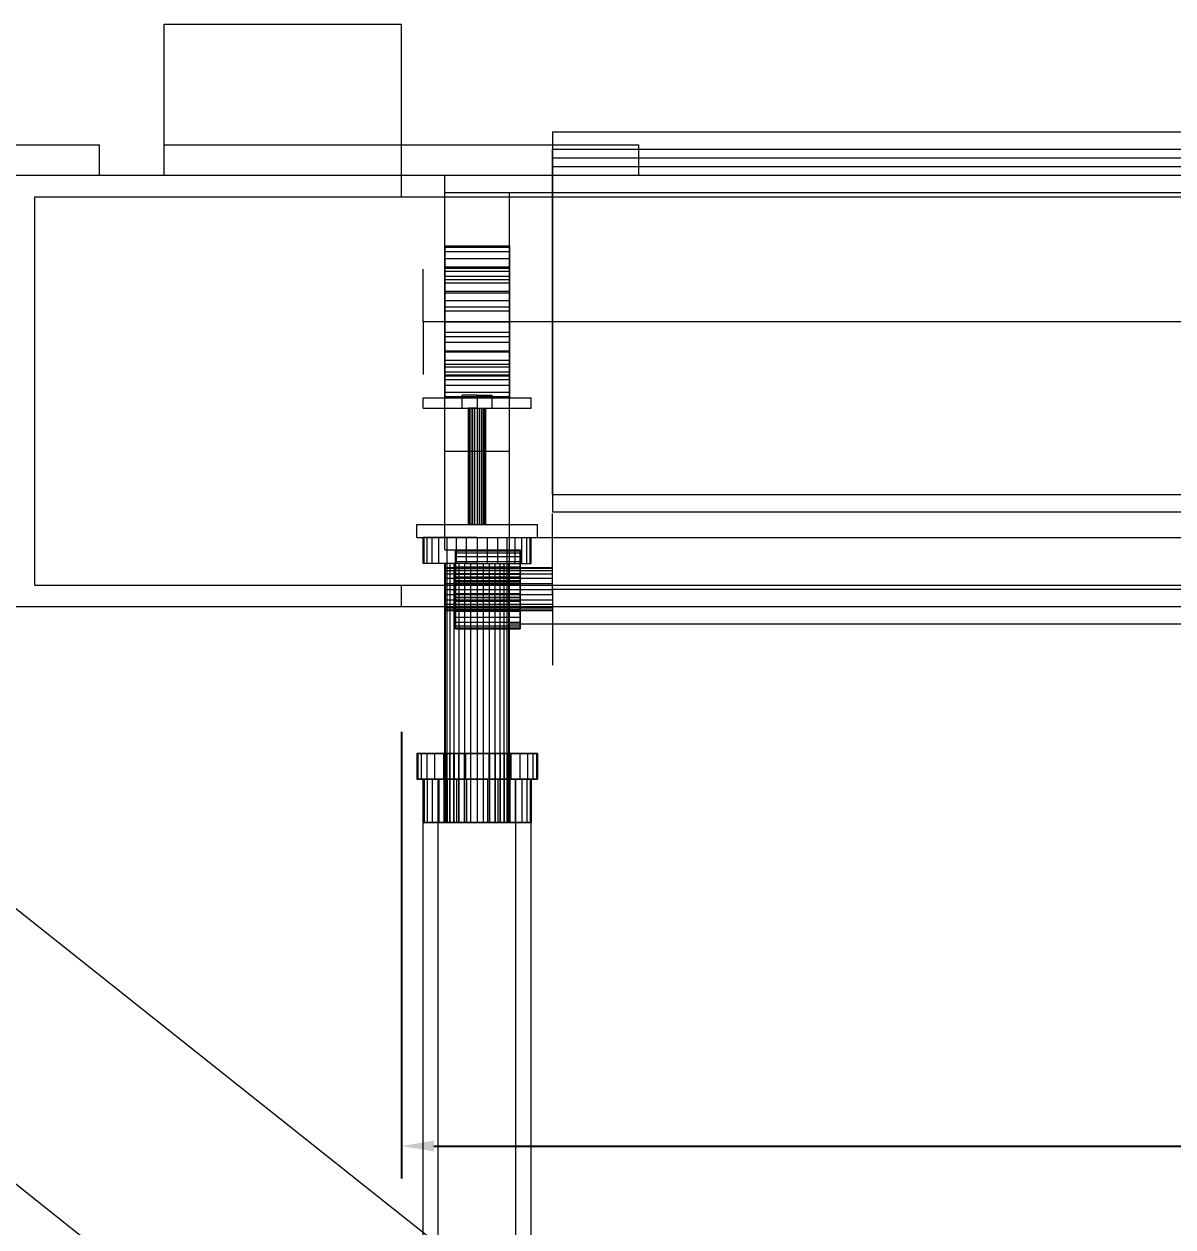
# Model space of a CAD drawing. Header units: millimetres. Extents: x -1970 to 34302, y -80068 to 6837.
# Drawn here: x 0 to 532, y -77738 to -77180 of the extents above; entities that cross this region are included whole.
import ezdxf

# ---------------------------------------------------------------- set-up
doc = ezdxf.new("R2010")
doc.units = ezdxf.units.MM
doc.layers.add('COTAS_P', color=1, linetype='Continuous', lineweight=0)
doc.layers.add('R22_BASE_frontal', color=7, linetype='Continuous', lineweight=0)
doc.dimstyles.new('R19_10', dxfattribs={"dimtxt": 25, "dimasz": 15, "dimexe": 15, "dimexo": 8, "dimgap": 10, "dimtad": 1, "dimtih": 1, "dimtoh": 1, "dimdsep": 46, "dimcen": 0.09, "dimadec": 0, "dimazin": 0, "dimtfac": 1, "dimtdec": 4, "dimtofl": 0, "dimtmove": 0, "dimatfit": 3, "dimfxl": 1, "dimtolj": 1, "dimtzin": 0, "dimarcsym": 0})

# ---------------------------------------------------------------- blocks, each defined once
blk = doc.blocks.new('*D50')
at = {"layer": 'COTAS_P', "color": 0, "lineweight": -2, "transparency": 16777216}
for p, q in [((175, -77508), (175, -77715)), ((815, -77508), (815, -77715)), ((190, -77700), (800, -77700))]:
    blk.add_line(p, q, dxfattribs=at)
at = {"layer": 'COTAS_P', "color": 0, "transparency": 16777216}
for points in [[(190, -77697.5), (190, -77702.5), (175, -77700)], [(800, -77697.5), (800, -77702.5), (815, -77700)]]:
    blk.add_solid(points, dxfattribs=at)
at = {"layer": 'Defpoints', "color": 0, "transparency": 16777216}
for p in [(175, -77500), (815, -77500), (815, -77700)]:
    blk.add_point(p, dxfattribs=at)

msp = doc.modelspace()

# ---------------------------------------------------------------- linework, layer by layer
at = {"layer": 'R22_BASE_frontal'}
for p, q in [((65, -77180), (175, -77180)), ((65, -77236), (65, -77180)), ((175, -77236), (175, -77180)), ((245, -77230), (245, -77232.206)), ((245, -77230), (745, -77230)), ((-985, -77236), (35, -77236)), ((35, -77250), (35, -77236)), ((65, -77250), (65, -77236)), ((65, -77236), (285, -77236)), ((65, -77236), (175, -77236)), ((175, -77236), (285, -77236)), ((175, -77260), (175, -77236)), ((175, -77250), (175, -77236)), ((245, -77232.206), (245, -77238.715)), ((285, -77250), (285, -77236)), ((245, -77238), (745, -77238)), ((245, -77238), (245, -77240.006)), ((245, -77240.325), (245, -77238)), ((245, -77242), (245, -77238)), ((245, -77243.199), (245, -77238.583)), ((245, -77238.715), (245, -77249.199)), ((245, -77240.006), (245, -77245.922)), ((245, -77247.164), (245, -77240.325)), ((245, -77242), (745, -77242)), ((245, -77246), (245, -77242)), ((245, -77252.161), (245, -77243.199)), ((245, -77245.922), (245, -77255.453)), ((245, -77246), (745, -77246)), ((245, -77250), (245, -77246)), ((245, -77258.119), (245, -77247.164)), ((-835, -77250), (35, -77250)), ((35, -77250), (65, -77250)), ((65, -77250), (285, -77250)), ((65, -77250), (175, -77250)), ((175, -77250), (285, -77250)), ((175, -77260), (175, -77250)), ((195, -77250), (795, -77250)), ((195, -77258), (195, -77250)), ((245, -77249.199), (245, -77263.133)), ((245, -77250), (745, -77250)), ((245, -77264.95), (245, -77252.161)), ((285, -77250), (705, -77250)), ((195, -77258), (795, -77258)), ((195, -77258), (225, -77258)), ((195, -77358), (195, -77258)), ((225, -77358), (225, -77258)), ((245, -77255.453), (245, -77268.121)), ((245, -77272.555), (245, -77258.119)), ((5, -77440), (5, -77260)), ((5, -77260), (985, -77260)), ((5, -77260), (835, -77260)), ((5, -77260), (175, -77260)), ((245, -77263.133), (245, -77279.818)), ((245, -77280.822), (245, -77264.95)), ((245, -77268.121), (245, -77283.289)), ((245, -77289.632), (245, -77272.555)), ((245, -77279.818), (245, -77298.418)), ((195, -77292.75), (195, -77282.75)), ((195, -77282.75), (195, -77283.427)), ((195, -77282.75), (225, -77282.75)), ((195, -77293.235), (195, -77283.427)), ((195, -77283.427), (195, -77285.433)), ((195, -77283.427), (225, -77283.427)), ((195, -77294.672), (195, -77285.433)), ((195, -77285.433), (195, -77288.691)), ((195, -77285.433), (225, -77285.433)), ((225, -77283.427), (225, -77282.75)), ((225, -77282.75), (225, -77292.75)), ((225, -77285.433), (225, -77283.427)), ((225, -77283.427), (225, -77293.235)), ((225, -77288.691), (225, -77285.433)), ((225, -77285.433), (225, -77294.672)), ((245, -77298.855), (245, -77280.822)), ((245, -77283.289), (245, -77300.198)), ((195, -77297.005), (195, -77288.691)), ((195, -77288.691), (195, -77293.074)), ((195, -77288.691), (225, -77288.691)), ((225, -77293.074), (225, -77288.691)), ((225, -77288.691), (225, -77297.005)), ((245, -77308.357), (245, -77289.632)), ((185, -77298.454), (185, -77293.627)), ((195, -77293.235), (195, -77292.75)), ((225, -77292.75), (195, -77292.75)), ((195, -77300.146), (195, -77293.074)), ((195, -77293.074), (195, -77298.416)), ((195, -77293.074), (225, -77293.074)), ((195, -77294.672), (195, -77293.235)), ((225, -77293.235), (195, -77293.235)), ((195, -77297.005), (195, -77294.672)), ((225, -77294.672), (195, -77294.672)), ((195, -77300.146), (195, -77297.005)), ((225, -77297.005), (195, -77297.005)), ((225, -77292.75), (225, -77293.235)), ((225, -77298.416), (225, -77293.074)), ((225, -77293.074), (225, -77300.146)), ((225, -77293.235), (225, -77294.672)), ((225, -77294.672), (225, -77297.005)), ((225, -77297.005), (225, -77300.146)), ((245, -77298.454), (245, -77293.627)), ((185, -77307.153), (185, -77298.454)), ((195, -77303.972), (195, -77298.416)), ((195, -77298.416), (195, -77304.51)), ((195, -77298.416), (225, -77298.416)), ((195, -77303.972), (195, -77300.146)), ((225, -77300.146), (195, -77300.146)), ((225, -77304.51), (225, -77298.416)), ((225, -77298.416), (225, -77303.972)), ((225, -77300.146), (225, -77303.972)), ((245, -77298.418), (245, -77318)), ((245, -77307.153), (245, -77298.454)), ((245, -77318), (245, -77298.855)), ((245, -77300.198), (245, -77318)), ((185, -77318), (185, -77307.153)), ((195, -77308.337), (195, -77303.972)), ((225, -77303.972), (195, -77303.972)), ((195, -77308.337), (195, -77304.51)), ((195, -77304.51), (195, -77311.123)), ((195, -77304.51), (225, -77304.51)), ((195, -77313.074), (195, -77308.337)), ((225, -77308.337), (195, -77308.337)), ((225, -77303.972), (225, -77308.337)), ((225, -77311.123), (225, -77304.51)), ((225, -77304.51), (225, -77308.337)), ((225, -77308.337), (225, -77313.074)), ((245, -77318), (245, -77307.153)), ((245, -77327.643), (245, -77308.357)), ((195, -77313.074), (195, -77311.123)), ((195, -77311.123), (195, -77318)), ((195, -77311.123), (225, -77311.123)), ((195, -77318), (195, -77313.074)), ((225, -77313.074), (195, -77313.074)), ((225, -77318), (225, -77311.123)), ((225, -77311.123), (225, -77313.074)), ((225, -77313.074), (225, -77318)), ((245, -77318), (185, -77318)), ((185, -77318), (185, -77328.847)), ((195, -77318), (225, -77318)), ((195, -77318), (195, -77322.926)), ((195, -77324.877), (195, -77318)), ((225, -77318), (225, -77324.877)), ((225, -77322.926), (225, -77318)), ((745, -77318), (245, -77318)), ((245, -77318), (245, -77337.145)), ((245, -77318), (245, -77328.847)), ((245, -77318), (245, -77337.582)), ((245, -77318), (245, -77335.802)), ((195, -77322.926), (195, -77324.877)), ((225, -77322.926), (195, -77322.926)), ((195, -77322.926), (195, -77327.663)), ((195, -77324.877), (225, -77324.877)), ((195, -77331.49), (195, -77324.877)), ((225, -77324.877), (225, -77322.926)), ((225, -77327.663), (225, -77322.926)), ((225, -77324.877), (225, -77331.49)), ((185, -77328.847), (185, -77337.546)), ((195, -77327.663), (195, -77331.49)), ((225, -77327.663), (195, -77327.663)), ((195, -77327.663), (195, -77332.028)), ((225, -77331.49), (225, -77327.663)), ((225, -77332.028), (225, -77327.663)), ((245, -77346.368), (245, -77327.643)), ((245, -77328.847), (245, -77337.546)), ((195, -77331.49), (225, -77331.49)), ((195, -77337.584), (195, -77331.49)), ((195, -77332.028), (195, -77337.584)), ((225, -77332.028), (195, -77332.028)), ((195, -77332.028), (195, -77335.854)), ((195, -77335.854), (195, -77342.926)), ((225, -77335.854), (195, -77335.854)), ((195, -77335.854), (195, -77338.995)), ((225, -77331.49), (225, -77337.584)), ((225, -77337.584), (225, -77332.028)), ((225, -77335.854), (225, -77332.028)), ((225, -77342.926), (225, -77335.854)), ((225, -77338.995), (225, -77335.854)), ((245, -77335.802), (245, -77352.711)), ((185, -77337.546), (185, -77342.373)), ((195, -77337.584), (225, -77337.584)), ((195, -77342.926), (195, -77337.584)), ((195, -77338.995), (195, -77347.309)), ((225, -77338.995), (195, -77338.995)), ((195, -77338.995), (195, -77341.328)), ((195, -77341.328), (195, -77350.567)), ((225, -77341.328), (195, -77341.328)), ((195, -77341.328), (195, -77342.765)), ((225, -77337.584), (225, -77342.926)), ((225, -77347.309), (225, -77338.995)), ((225, -77341.328), (225, -77338.995)), ((225, -77350.567), (225, -77341.328)), ((225, -77342.765), (225, -77341.328)), ((245, -77337.145), (245, -77355.178)), ((245, -77337.546), (245, -77342.373)), ((245, -77337.582), (245, -77356.182)), ((195, -77342.765), (195, -77352.573)), ((225, -77342.765), (195, -77342.765)), ((195, -77342.765), (195, -77343.25)), ((195, -77342.926), (225, -77342.926)), ((195, -77347.309), (195, -77342.926)), ((195, -77343.25), (195, -77353.25)), ((225, -77343.25), (195, -77343.25)), ((195, -77344.75), (225, -77344.75)), ((195, -77353.25), (195, -77344.75)), ((195, -77347.309), (225, -77347.309)), ((195, -77350.567), (195, -77347.309)), ((225, -77352.573), (225, -77342.765)), ((225, -77343.25), (225, -77342.765)), ((225, -77342.926), (225, -77347.309)), ((225, -77353.25), (225, -77343.25)), ((225, -77353.25), (225, -77344.75)), ((225, -77347.309), (225, -77350.567)), ((245, -77363.445), (245, -77346.368)), ((195, -77350.567), (225, -77350.567)), ((195, -77352.573), (195, -77350.567)), ((195, -77352.573), (225, -77352.573)), ((195, -77353.25), (195, -77352.573)), ((210, -77352), (203.072, -77352)), ((203.072, -77358), (203.072, -77352)), ((210, -77352), (216.928, -77352)), ((210, -77352), (210, -77358)), ((216.928, -77358), (216.928, -77352)), ((225, -77350.567), (225, -77352.573)), ((225, -77352.573), (225, -77353.25)), ((245, -77352.711), (245, -77367.879)), ((185, -77353.25), (235, -77353.25)), ((185, -77358), (185, -77353.25)), ((185, -77358), (235, -77358)), ((195, -77353.25), (225, -77353.25)), ((195, -77358), (225, -77358)), ((195, -77423.75), (195, -77358)), ((195, -77418), (195, -77358)), ((195, -77378), (195, -77358)), ((203.072, -77358), (210, -77358)), ((206.136, -77358), (206, -77358)), ((206, -77412), (206, -77358)), ((206.536, -77358), (206.136, -77358)), ((206.136, -77412), (206.136, -77358)), ((207.172, -77358), (206.536, -77358)), ((206.536, -77412), (206.536, -77358)), ((208, -77358), (207.172, -77358)), ((207.172, -77412), (207.172, -77358)), ((208.965, -77358), (208, -77358)), ((208, -77412), (208, -77358)), ((210, -77358), (208.965, -77358)), ((208.965, -77412), (208.965, -77358)), ((210, -77358), (211.035, -77358)), ((210, -77358), (210, -77412)), ((210, -77358), (216.928, -77358)), ((211.035, -77358), (212, -77358)), ((211.035, -77412), (211.035, -77358)), ((212, -77358), (212.828, -77358)), ((212, -77412), (212, -77358)), ((212.828, -77358), (213.464, -77358)), ((212.828, -77412), (212.828, -77358)), ((213.464, -77358), (213.864, -77358)), ((213.464, -77412), (213.464, -77358)), ((213.864, -77358), (214, -77358)), ((213.864, -77412), (213.864, -77358)), ((214, -77412), (214, -77358)), ((225, -77423.75), (225, -77358)), ((225, -77418), (225, -77358)), ((225, -77378), (225, -77358)), ((235, -77358), (235, -77353.25)), ((245, -77355.178), (245, -77371.05)), ((245, -77356.182), (245, -77372.867)), ((245, -77377.881), (245, -77363.445)), ((245, -77367.879), (245, -77380.547)), ((245, -77371.05), (245, -77383.839)), ((245, -77372.867), (245, -77386.801)), ((195, -77378), (225, -77378)), ((245, -77388.836), (245, -77377.881)), ((245, -77380.547), (245, -77390.078)), ((245, -77383.839), (245, -77392.801)), ((245, -77386.801), (245, -77397.285)), ((245, -77395.675), (245, -77388.836)), ((245, -77390.078), (245, -77395.994)), ((245, -77392.801), (245, -77397.417)), ((245, -77398), (245, -77395.675)), ((245, -77395.994), (245, -77398)), ((245, -77397.285), (245, -77403.794)), ((245, -77398), (745, -77398)), ((245, -77403.794), (245, -77406)), ((245, -77406), (745, -77406)), ((245, -77413.854), (245, -77406.903)), ((182, -77412), (238, -77412)), ((182, -77418), (182, -77412)), ((206.136, -77412), (206, -77412)), ((206.536, -77412), (206.136, -77412)), ((207.172, -77412), (206.536, -77412)), ((208, -77412), (207.172, -77412)), ((208.965, -77412), (208, -77412)), ((208.965, -77412), (210, -77412)), ((210, -77412), (211.035, -77412)), ((211.035, -77412), (212, -77412)), ((212, -77412), (212.828, -77412)), ((212.828, -77412), (213.464, -77412)), ((213.464, -77412), (213.864, -77412)), ((213.864, -77412), (214, -77412)), ((238, -77418), (238, -77412)), ((245, -77426.38), (245, -77413.854)), ((182, -77418), (238, -77418)), ((185.48, -77418), (185, -77418)), ((185, -77430), (185, -77418)), ((186.903, -77418), (185.48, -77418)), ((185.48, -77430), (185.48, -77418)), ((189.213, -77418), (186.903, -77418)), ((186.903, -77430), (186.903, -77418)), ((192.322, -77418), (189.213, -77418)), ((189.213, -77430), (189.213, -77418)), ((196.111, -77418), (192.322, -77418)), ((192.322, -77430), (192.322, -77418)), ((195, -77418), (225, -77418)), ((200.433, -77418), (196.111, -77418)), ((196.111, -77430), (196.111, -77418)), ((205.123, -77418), (200.433, -77418)), ((200.433, -77430), (200.433, -77418)), ((210, -77418), (205.123, -77418)), ((205.123, -77430), (205.123, -77418)), ((210, -77418), (214.877, -77418)), ((210, -77418), (210, -77430)), ((214.877, -77418), (219.567, -77418)), ((214.877, -77430), (214.877, -77418)), ((219.567, -77418), (223.889, -77418)), ((219.567, -77430), (219.567, -77418)), ((223.889, -77418), (227.678, -77418)), ((223.889, -77430), (223.889, -77418)), ((225, -77418), (765, -77418)), ((225, -77458), (225, -77418)), ((227.678, -77418), (230.787, -77418)), ((227.678, -77430), (227.678, -77418)), ((230.787, -77418), (233.097, -77418)), ((230.787, -77430), (230.787, -77418)), ((233.097, -77418), (234.52, -77418)), ((233.097, -77430), (233.097, -77418)), ((234.52, -77418), (235, -77418)), ((234.52, -77430), (234.52, -77418)), ((235, -77430), (235, -77418)), ((195, -77423.75), (225, -77423.75)), ((200, -77431.75), (200, -77423.75)), ((200, -77423.75), (200, -77424.101)), ((200, -77423.75), (230, -77423.75)), ((200, -77431.947), (200, -77424.101)), ((200, -77424.101), (200, -77425.139)), ((200, -77424.101), (230, -77424.101)), ((200, -77432.53), (200, -77425.139)), ((200, -77425.139), (200, -77426.826)), ((200, -77425.139), (230, -77425.139)), ((230, -77424.101), (230, -77423.75)), ((230, -77423.75), (230, -77431.75)), ((230, -77425.139), (230, -77424.101)), ((230, -77424.101), (230, -77431.947)), ((230, -77426.826), (230, -77425.139)), ((230, -77425.139), (230, -77432.53)), ((185.48, -77430), (185, -77430)), ((186.903, -77430), (185.48, -77430)), ((189.213, -77430), (186.903, -77430)), ((192.322, -77430), (189.213, -77430)), ((196.111, -77430), (192.322, -77430)), ((195.288, -77430), (195, -77430)), ((195, -77550), (195, -77430)), ((196.142, -77430), (195.288, -77430)), ((195.288, -77550), (195.288, -77430)), ((200.433, -77430), (196.111, -77430)), ((197.528, -77430), (196.142, -77430)), ((196.142, -77550), (196.142, -77430)), ((199.393, -77430), (197.528, -77430)), ((197.528, -77550), (197.528, -77430)), ((201.666, -77430), (199.393, -77430)), ((199.393, -77550), (199.393, -77430)), ((200, -77433.477), (200, -77426.826)), ((200, -77426.826), (200, -77429.095)), ((200, -77426.826), (230, -77426.826)), ((200, -77434.752), (200, -77429.095)), ((200, -77429.095), (200, -77431.861)), ((200, -77429.095), (230, -77429.095)), ((205.123, -77430), (200.433, -77430)), ((204.26, -77430), (201.666, -77430)), ((201.666, -77550), (201.666, -77430)), ((207.074, -77430), (204.26, -77430)), ((204.26, -77550), (204.26, -77430)), ((205.123, -77430), (210, -77430)), ((210, -77430), (207.074, -77430)), ((207.074, -77550), (207.074, -77430)), ((210, -77430), (212.926, -77430)), ((210, -77430), (210, -77550)), ((210, -77430), (214.877, -77430)), ((212.926, -77430), (215.74, -77430)), ((212.926, -77550), (212.926, -77430)), ((214.877, -77430), (219.567, -77430)), ((215.74, -77430), (218.334, -77430)), ((215.74, -77550), (215.74, -77430)), ((218.334, -77430), (220.607, -77430)), ((218.334, -77550), (218.334, -77430)), ((219.567, -77430), (223.889, -77430)), ((220.607, -77430), (222.472, -77430)), ((220.607, -77550), (220.607, -77430)), ((222.472, -77430), (223.858, -77430)), ((222.472, -77550), (222.472, -77430)), ((223.858, -77430), (224.712, -77430)), ((223.858, -77550), (223.858, -77430)), ((223.889, -77430), (227.678, -77430)), ((224.712, -77430), (225, -77430)), ((224.712, -77550), (224.712, -77430)), ((225, -77550), (225, -77430)), ((227.678, -77430), (230.787, -77430)), ((230, -77429.095), (230, -77426.826)), ((230, -77426.826), (230, -77433.477)), ((230, -77431.861), (230, -77429.095)), ((230, -77429.095), (230, -77434.752)), ((230.787, -77430), (233.097, -77430)), ((233.097, -77430), (234.52, -77430)), ((234.52, -77430), (235, -77430)), ((245, -77442), (245, -77426.38)), ((195, -77432.341), (195, -77432)), ((245, -77432), (195, -77432)), ((195, -77433.34), (195, -77432.341)), ((245, -77432.341), (195, -77432.341)), ((195, -77434.929), (195, -77433.34)), ((245, -77433.34), (195, -77433.34)), ((195, -77437), (195, -77434.929)), ((245, -77434.929), (195, -77434.929)), ((200, -77431.947), (200, -77431.75)), ((230, -77431.75), (200, -77431.75)), ((200, -77436.305), (200, -77431.861)), ((200, -77431.861), (200, -77435.016)), ((200, -77431.861), (230, -77431.861)), ((200, -77432.53), (200, -77431.947)), ((230, -77431.947), (200, -77431.947)), ((200, -77433.477), (200, -77432.53)), ((230, -77432.53), (200, -77432.53)), ((200, -77434.752), (200, -77433.477)), ((230, -77433.477), (200, -77433.477)), ((200, -77436.305), (200, -77434.752)), ((230, -77434.752), (200, -77434.752)), ((200, -77438.077), (200, -77435.016)), ((200, -77435.016), (200, -77438.44)), ((200, -77435.016), (230, -77435.016)), ((200, -77438.077), (200, -77436.305)), ((230, -77436.305), (200, -77436.305)), ((230, -77431.75), (230, -77431.947)), ((230, -77435.016), (230, -77431.861)), ((230, -77431.861), (230, -77436.305)), ((230, -77431.947), (230, -77432.53)), ((230, -77432.53), (230, -77433.477)), ((230, -77433.477), (230, -77434.752)), ((230, -77434.752), (230, -77436.305)), ((230, -77438.44), (230, -77435.016)), ((230, -77435.016), (230, -77438.077)), ((230, -77436.305), (230, -77438.077)), ((245, -77432.341), (245, -77432)), ((245, -77433.34), (245, -77432.341)), ((245, -77434.929), (245, -77433.34)), ((245, -77437), (245, -77434.929)), ((5, -77440), (835, -77440)), ((5, -77440), (985, -77440)), ((5, -77440), (175, -77440)), ((175, -77450), (175, -77440)), ((195, -77439.412), (195, -77437)), ((245, -77437), (195, -77437)), ((195, -77442), (195, -77439.412)), ((245, -77439.412), (195, -77439.412)), ((195, -77442), (195, -77444.588)), ((195, -77442), (245, -77442)), ((200, -77440), (200, -77438.077)), ((230, -77438.077), (200, -77438.077)), ((200, -77440), (200, -77438.44)), ((200, -77438.44), (200, -77442)), ((200, -77438.44), (230, -77438.44)), ((200, -77442), (200, -77440)), ((230, -77440), (200, -77440)), ((200, -77442), (230, -77442)), ((200, -77442), (200, -77444)), ((200, -77445.56), (200, -77442)), ((230, -77438.077), (230, -77440)), ((230, -77442), (230, -77438.44)), ((230, -77438.44), (230, -77440)), ((230, -77440), (230, -77442)), ((230, -77442), (230, -77445.56)), ((230, -77444), (230, -77442)), ((245, -77439.412), (245, -77437)), ((245, -77442), (245, -77439.412)), ((745, -77442), (245, -77442)), ((245, -77442), (245, -77457.62)), ((245, -77444.588), (245, -77442)), ((195, -77444.588), (195, -77447)), ((245, -77444.588), (195, -77444.588)), ((195, -77447), (195, -77449.071)), ((245, -77447), (195, -77447)), ((200, -77444), (200, -77445.56)), ((230, -77444), (200, -77444)), ((200, -77444), (200, -77445.923)), ((200, -77445.56), (230, -77445.56)), ((200, -77448.984), (200, -77445.56)), ((200, -77445.923), (200, -77448.984)), ((230, -77445.923), (200, -77445.923)), ((200, -77445.923), (200, -77447.695)), ((200, -77447.695), (200, -77452.139)), ((230, -77447.695), (200, -77447.695)), ((200, -77447.695), (200, -77449.248)), ((230, -77445.56), (230, -77444)), ((230, -77445.923), (230, -77444)), ((230, -77445.56), (230, -77448.984)), ((230, -77448.984), (230, -77445.923)), ((230, -77447.695), (230, -77445.923)), ((230, -77452.139), (230, -77447.695)), ((230, -77449.248), (230, -77447.695)), ((245, -77444.588), (245, -77447)), ((245, -77447), (245, -77449.071)), ((-835, -77450), (835, -77450)), ((-835, -77450), (175, -77450)), ((-179.804, -77450), (835, -78256.525)), ((195, -77449.071), (195, -77450.66)), ((245, -77449.071), (195, -77449.071)), ((195, -77450.66), (195, -77451.659)), ((245, -77450.66), (195, -77450.66)), ((195, -77451.659), (195, -77452)), ((245, -77451.659), (195, -77451.659)), ((245, -77452), (195, -77452)), ((200, -77448.984), (230, -77448.984)), ((200, -77452.139), (200, -77448.984)), ((200, -77449.248), (200, -77454.905)), ((230, -77449.248), (200, -77449.248)), ((200, -77449.248), (200, -77450.523)), ((200, -77450.523), (200, -77457.174)), ((230, -77450.523), (200, -77450.523)), ((200, -77450.523), (200, -77451.47)), ((200, -77451.47), (200, -77458.861)), ((230, -77451.47), (200, -77451.47)), ((200, -77451.47), (200, -77452.053)), ((200, -77452.053), (200, -77459.899)), ((230, -77452.053), (200, -77452.053)), ((200, -77452.053), (200, -77452.25)), ((200, -77452.139), (230, -77452.139)), ((200, -77454.905), (200, -77452.139)), ((200, -77452.25), (200, -77460.25)), ((230, -77452.25), (200, -77452.25)), ((230, -77448.984), (230, -77452.139)), ((230, -77454.905), (230, -77449.248)), ((230, -77450.523), (230, -77449.248)), ((230, -77457.174), (230, -77450.523)), ((230, -77451.47), (230, -77450.523)), ((230, -77458.861), (230, -77451.47)), ((230, -77452.053), (230, -77451.47)), ((230, -77459.899), (230, -77452.053)), ((230, -77452.25), (230, -77452.053)), ((230, -77452.139), (230, -77454.905)), ((230, -77460.25), (230, -77452.25)), ((245, -77449.071), (245, -77450.66)), ((245, -77450.66), (245, -77451.659)), ((245, -77451.659), (245, -77452)), ((200, -77454.905), (230, -77454.905)), ((200, -77457.174), (200, -77454.905)), ((200, -77457.174), (230, -77457.174)), ((200, -77458.861), (200, -77457.174)), ((200, -77458.861), (230, -77458.861)), ((200, -77459.899), (200, -77458.861)), ((225, -77458), (765, -77458)), ((230, -77454.905), (230, -77457.174)), ((230, -77457.174), (230, -77458.861)), ((230, -77458.861), (230, -77459.899)), ((245, -77457.62), (245, -77470.146)), ((200, -77459.899), (230, -77459.899)), ((200, -77460.25), (200, -77459.899)), ((200, -77460.25), (230, -77460.25)), ((230, -77459.899), (230, -77460.25)), ((245, -77470.146), (245, -77477.097)), ((194.75, -77518), (182, -77518)), ((182, -77518), (182.538, -77518)), ((182, -77518), (182, -77530)), ((195.043, -77518), (182.538, -77518)), ((182.538, -77518), (184.131, -77518)), ((182.538, -77518), (182.538, -77530)), ((195.911, -77518), (184.131, -77518)), ((184.131, -77518), (186.719, -77518)), ((184.131, -77518), (184.131, -77530)), ((197.32, -77518), (186.719, -77518)), ((186.719, -77518), (190.201, -77518)), ((186.719, -77518), (186.719, -77530)), ((199.217, -77518), (190.201, -77518)), ((190.201, -77518), (194.444, -77518)), ((190.201, -77518), (190.201, -77530)), ((201.528, -77518), (194.444, -77518)), ((194.444, -77518), (199.285, -77518)), ((194.444, -77518), (194.444, -77530)), ((195.043, -77518), (194.75, -77518)), ((194.75, -77530), (194.75, -77518)), ((195.911, -77518), (195.043, -77518)), ((195.043, -77530), (195.043, -77518)), ((197.32, -77518), (195.911, -77518)), ((195.911, -77530), (195.911, -77518)), ((199.217, -77518), (197.32, -77518)), ((197.32, -77530), (197.32, -77518)), ((201.528, -77518), (199.217, -77518)), ((199.217, -77530), (199.217, -77518)), ((204.164, -77518), (199.285, -77518)), ((199.285, -77518), (204.537, -77518)), ((199.285, -77518), (199.285, -77530)), ((204.164, -77518), (201.528, -77518)), ((201.528, -77530), (201.528, -77518)), ((207.025, -77518), (204.164, -77518)), ((204.164, -77530), (204.164, -77518)), ((207.025, -77518), (204.537, -77518)), ((204.537, -77518), (210, -77518)), ((204.537, -77518), (204.537, -77530)), ((210, -77518), (207.025, -77518)), ((207.025, -77530), (207.025, -77518)), ((210, -77518), (212.975, -77518)), ((215.463, -77518), (210, -77518)), ((210, -77518), (210, -77530)), ((212.975, -77518), (215.463, -77518)), ((212.975, -77530), (212.975, -77518)), ((212.975, -77518), (215.836, -77518)), ((215.463, -77518), (215.463, -77530)), ((220.715, -77518), (215.463, -77518)), ((215.836, -77518), (220.715, -77518)), ((215.836, -77530), (215.836, -77518)), ((215.836, -77518), (218.472, -77518)), ((218.472, -77518), (225.556, -77518)), ((218.472, -77530), (218.472, -77518)), ((218.472, -77518), (220.783, -77518)), ((220.715, -77518), (220.715, -77530)), ((225.556, -77518), (220.715, -77518)), ((220.783, -77518), (229.799, -77518)), ((220.783, -77530), (220.783, -77518)), ((220.783, -77518), (222.68, -77518)), ((222.68, -77518), (233.281, -77518)), ((222.68, -77530), (222.68, -77518)), ((222.68, -77518), (224.089, -77518)), ((224.089, -77518), (235.869, -77518)), ((224.089, -77530), (224.089, -77518)), ((224.089, -77518), (224.957, -77518)), ((224.957, -77518), (237.462, -77518)), ((224.957, -77530), (224.957, -77518)), ((224.957, -77518), (225.25, -77518)), ((225.25, -77518), (238, -77518)), ((225.25, -77530), (225.25, -77518)), ((225.556, -77518), (225.556, -77530)), ((229.799, -77518), (225.556, -77518)), ((229.799, -77518), (229.799, -77530)), ((233.281, -77518), (229.799, -77518)), ((233.281, -77518), (233.281, -77530)), ((235.869, -77518), (233.281, -77518)), ((235.869, -77518), (235.869, -77530)), ((237.462, -77518), (235.869, -77518)), ((237.462, -77518), (237.462, -77530)), ((238, -77518), (237.462, -77518)), ((238, -77518), (238, -77530)), ((182.538, -77530), (182, -77530)), ((182, -77530), (194.75, -77530)), ((184.131, -77530), (182.538, -77530)), ((182.538, -77530), (195.043, -77530)), ((186.719, -77530), (184.131, -77530)), ((184.131, -77530), (195.911, -77530)), ((185, -77530), (235, -77530)), ((185, -78480), (185, -77530)), ((185, -77530), (192, -77530)), ((194.75, -77530), (185, -77530)), ((185, -77530), (185.48, -77530)), ((185, -77530), (185, -77550)), ((195.043, -77530), (185.48, -77530)), ((185.48, -77530), (186.903, -77530)), ((185.48, -77530), (185.48, -77550)), ((190.201, -77530), (186.719, -77530)), ((186.719, -77530), (197.32, -77530)), ((195.911, -77530), (186.903, -77530)), ((186.903, -77530), (189.213, -77530)), ((186.903, -77530), (186.903, -77550)), ((197.32, -77530), (189.213, -77530)), ((189.213, -77530), (192.322, -77530)), ((189.213, -77530), (189.213, -77550)), ((194.444, -77530), (190.201, -77530)), ((190.201, -77530), (199.217, -77530)), ((192, -78480), (192, -77530)), ((199.217, -77530), (192.322, -77530)), ((192.322, -77530), (196.111, -77530)), ((192.322, -77530), (192.322, -77550)), ((199.285, -77530), (194.444, -77530)), ((194.444, -77530), (201.528, -77530)), ((195.043, -77530), (194.75, -77530)), ((194.75, -77550), (194.75, -77530)), ((195.911, -77530), (195.043, -77530)), ((195.043, -77550), (195.043, -77530)), ((197.32, -77530), (195.911, -77530)), ((195.911, -77550), (195.911, -77530)), ((201.528, -77530), (196.111, -77530)), ((196.111, -77530), (200.433, -77530)), ((196.111, -77530), (196.111, -77550)), ((199.217, -77530), (197.32, -77530)), ((197.32, -77550), (197.32, -77530)), ((201.528, -77530), (199.217, -77530)), ((199.217, -77550), (199.217, -77530)), ((204.537, -77530), (199.285, -77530)), ((199.285, -77530), (204.164, -77530)), ((204.164, -77530), (200.433, -77530)), ((200.433, -77530), (205.123, -77530)), ((200.433, -77530), (200.433, -77550)), ((204.164, -77530), (201.528, -77530)), ((201.528, -77550), (201.528, -77530)), ((207.025, -77530), (204.164, -77530)), ((204.164, -77550), (204.164, -77530)), ((210, -77530), (204.537, -77530)), ((204.537, -77530), (207.025, -77530)), ((207.025, -77530), (205.123, -77530)), ((205.123, -77530), (210, -77530)), ((205.123, -77530), (205.123, -77550)), ((210, -77530), (207.025, -77530)), ((207.025, -77550), (207.025, -77530)), ((210, -77530), (212.975, -77530)), ((214.877, -77530), (210, -77530)), ((210, -77530), (210, -77550)), ((210, -77530), (215.463, -77530)), ((212.975, -77530), (214.877, -77530)), ((212.975, -77550), (212.975, -77530)), ((212.975, -77530), (215.836, -77530)), ((215.463, -77530), (212.975, -77530)), ((214.877, -77530), (214.877, -77550)), ((219.567, -77530), (214.877, -77530)), ((215.463, -77530), (220.715, -77530)), ((215.836, -77530), (219.567, -77530)), ((215.836, -77550), (215.836, -77530)), ((215.836, -77530), (218.472, -77530)), ((220.715, -77530), (215.836, -77530)), ((218.472, -77530), (223.889, -77530)), ((218.472, -77550), (218.472, -77530)), ((218.472, -77530), (220.783, -77530)), ((225.556, -77530), (218.472, -77530)), ((219.567, -77530), (219.567, -77550)), ((223.889, -77530), (219.567, -77530)), ((220.715, -77530), (225.556, -77530)), ((220.783, -77530), (227.678, -77530)), ((220.783, -77550), (220.783, -77530)), ((220.783, -77530), (222.68, -77530)), ((229.799, -77530), (220.783, -77530)), ((222.68, -77530), (230.787, -77530)), ((222.68, -77550), (222.68, -77530)), ((222.68, -77530), (224.089, -77530)), ((233.281, -77530), (222.68, -77530)), ((223.889, -77530), (223.889, -77550)), ((227.678, -77530), (223.889, -77530)), ((224.089, -77530), (233.097, -77530)), ((224.089, -77550), (224.089, -77530)), ((224.089, -77530), (224.957, -77530)), ((235.869, -77530), (224.089, -77530)), ((224.957, -77530), (234.52, -77530)), ((224.957, -77550), (224.957, -77530)), ((224.957, -77530), (225.25, -77530)), ((237.462, -77530), (224.957, -77530)), ((225.25, -77530), (235, -77530)), ((225.25, -77550), (225.25, -77530)), ((238, -77530), (225.25, -77530)), ((225.556, -77530), (229.799, -77530)), ((227.678, -77530), (227.678, -77550)), ((230.787, -77530), (227.678, -77530)), ((228, -77530), (235, -77530)), ((228, -78480), (228, -77530)), ((229.799, -77530), (233.281, -77530)), ((230.787, -77530), (230.787, -77550)), ((233.097, -77530), (230.787, -77530)), ((233.097, -77530), (233.097, -77550)), ((234.52, -77530), (233.097, -77530)), ((233.281, -77530), (235.869, -77530)), ((234.52, -77530), (234.52, -77550)), ((235, -77530), (234.52, -77530)), ((235, -78480), (235, -77530)), ((235, -77530), (235, -77550)), ((235.869, -77530), (237.462, -77530)), ((237.462, -77530), (238, -77530)), ((-225.639, -77541.307), (835, -78384.261)), ((185.48, -77550), (185, -77550)), ((185, -77550), (194.75, -77550)), ((186.903, -77550), (185.48, -77550)), ((185.48, -77550), (195.043, -77550)), ((189.213, -77550), (186.903, -77550)), ((186.903, -77550), (195.911, -77550)), ((192.322, -77550), (189.213, -77550)), ((189.213, -77550), (197.32, -77550)), ((196.111, -77550), (192.322, -77550)), ((192.322, -77550), (199.217, -77550)), ((194.75, -77550), (195.043, -77550)), ((195.288, -77550), (195, -77550)), ((195.043, -77550), (195.911, -77550)), ((196.142, -77550), (195.288, -77550)), ((195.911, -77550), (197.32, -77550)), ((200.433, -77550), (196.111, -77550)), ((196.111, -77550), (201.528, -77550)), ((197.528, -77550), (196.142, -77550)), ((197.32, -77550), (199.217, -77550)), ((199.393, -77550), (197.528, -77550)), ((199.217, -77550), (201.528, -77550)), ((201.666, -77550), (199.393, -77550)), ((205.123, -77550), (200.433, -77550)), ((200.433, -77550), (204.164, -77550)), ((201.528, -77550), (204.164, -77550)), ((204.26, -77550), (201.666, -77550)), ((204.164, -77550), (207.025, -77550)), ((207.074, -77550), (204.26, -77550)), ((210, -77550), (205.123, -77550)), ((205.123, -77550), (207.025, -77550)), ((207.025, -77550), (210, -77550)), ((207.074, -77550), (210, -77550)), ((210, -77550), (212.926, -77550)), ((210, -77550), (214.877, -77550)), ((212.975, -77550), (210, -77550)), ((212.926, -77550), (215.74, -77550)), ((214.877, -77550), (212.975, -77550)), ((215.836, -77550), (212.975, -77550)), ((214.877, -77550), (219.567, -77550)), ((215.74, -77550), (218.334, -77550)), ((219.567, -77550), (215.836, -77550)), ((218.472, -77550), (215.836, -77550)), ((218.334, -77550), (220.607, -77550)), ((223.889, -77550), (218.472, -77550)), ((220.783, -77550), (218.472, -77550)), ((219.567, -77550), (223.889, -77550)), ((220.607, -77550), (222.472, -77550)), ((227.678, -77550), (220.783, -77550)), ((222.68, -77550), (220.783, -77550)), ((222.472, -77550), (223.858, -77550)), ((230.787, -77550), (222.68, -77550)), ((224.089, -77550), (222.68, -77550)), ((223.858, -77550), (224.712, -77550)), ((223.889, -77550), (227.678, -77550)), ((233.097, -77550), (224.089, -77550)), ((224.957, -77550), (224.089, -77550)), ((224.712, -77550), (225, -77550)), ((234.52, -77550), (224.957, -77550)), ((225.25, -77550), (224.957, -77550)), ((235, -77550), (225.25, -77550)), ((227.678, -77550), (230.787, -77550)), ((230.787, -77550), (233.097, -77550)), ((233.097, -77550), (234.52, -77550)), ((234.52, -77550), (235, -77550))]:
    msp.add_line(p, q, dxfattribs=at)

# ---------------------------------------------------------------- dimensions: what is measured, and where the dimension line sits
at = {"layer": 'COTAS_P'}
dim = msp.add_aligned_dim(p1=(175, -77500), p2=(815, -77500), distance=-200, text='<> P', dimstyle='R19_10', dxfattribs=at)
dim.commit()
dim.dimension.update_dxf_attribs({"geometry": '*D50', "text_midpoint": (495, -77700)})

doc.saveas('drawing.dxf')
